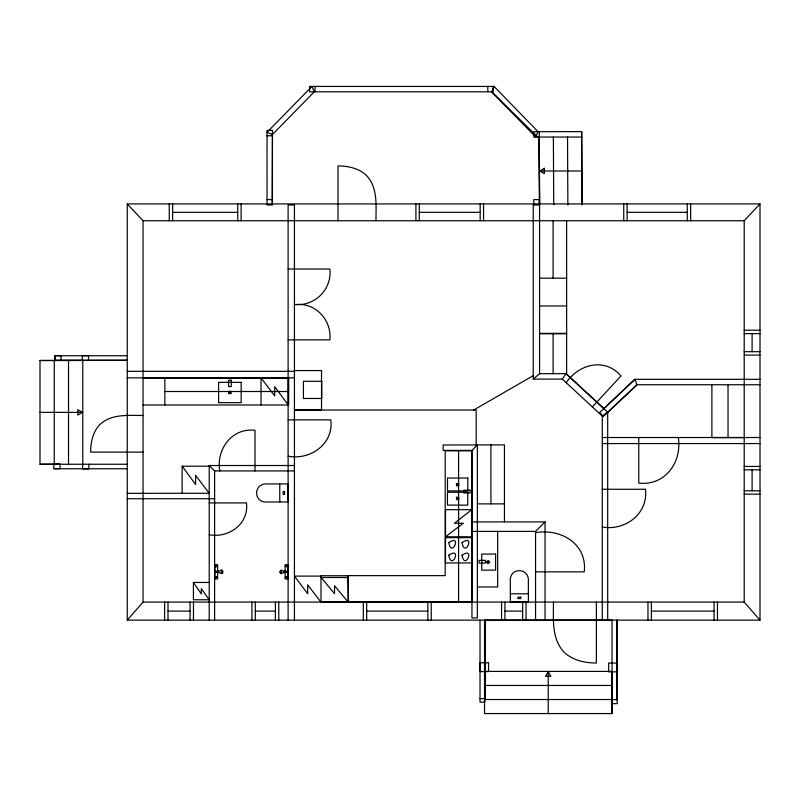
<?xml version="1.0" encoding="UTF-8"?>
<svg xmlns="http://www.w3.org/2000/svg" width="800" height="800" viewBox="0 0 800 800"><rect width="100%" height="100%" fill="white"/><g stroke="black" fill="none" stroke-linecap="round" stroke-linejoin="round"><path stroke-width="1.2" d="M272.12 203.92L272.45 134.49L314.25 91.84L311.98 86.43L267.04 132.28L272.45 134.49M494.04 86.43L538 131.63L535.72 137.05L491.75 91.84L494.04 86.43L309.62 86.43L309.62 91.8L493.2 91.8L493.2 86.43M458.51 484.83L457.77 485.58L456.7 484.83L457.45 483.77L458.51 484.51M458.51 498.59L457.77 499.34L456.7 498.59L457.45 497.53L458.51 498.28M533.24 379.1L539.57 373.69L539.57 204.95L533.24 204.95L533.24 379.1L562.29 379.1L566.05 373.69L607.69 412.21L607.69 620.17M127.25 620.13L143.04 602.08L143.04 220.74L127.25 203.92L760 203.92L760 620.13L127.25 620.13L127.25 203.92M566.17 382.69C579.01 364 604.66 357.15 621.03 375.94L592.36 406.93M760 620.13L744.2 602.08L744.2 220.74L760 203.92M477.38 444.98L471.96 450.4L471.96 617.94L477.38 617.94L477.37 444.9M535.56 620.17L535.56 531.39L545.04 521.91L471.96 521.91M471.82 509.69L454.37 523.27L463.32 523.27L445.5 536.72L445.5 509.69L471.82 509.69L471.82 536.77L445.5 536.77M602.28 620.17L602.28 416.1L607.69 412.21L637.02 384.74L760 384.74M473.68 410.03L533.24 375.68M294.44 304.44C314.7 306.76 332.18 289.28 329.86 269.02L288.11 269.03M279.77 483.93L268.15 483.98C252.84 482.27 252.72 503.81 268.15 501.98L287.88 501.98L287.88 483.93L279.77 483.93L279.77 501.98M127.25 464.25L40 464.24L40 360.5L127.25 360.27L54.83 360.27L54.83 355.63L61.03 355.63L61.03 360.27M582.02 203.92L581.69 131.63L533.87 131.69L533.87 137.05L581.69 137.05L582.03 204.94M267.04 135.75L272.45 135.75M539.39 171L581.85 171M267.04 199.58L272.45 199.58M172.63 212.33L237.74 212.33M419.29 212.33L480.17 212.33M627.13 212.33L687.25 212.33M143.04 220.74L744.2 220.74M539.57 278.17L566.64 278.17M539.57 305.97L566.64 305.98M744.2 330.22L760 330.22M539.57 333.37L566.64 333.37M744.2 333.61L760 333.61M539.57 333.78L566.64 333.78M288.11 339.87L329.86 339.87C331.93 320.57 316.2 303 296.52 304.44M744.2 351.69L760 351.69M744.2 355.08L760 355.08M127.25 355.75L55.12 355.75L55.12 360.5M40 360.5L82.78 360.5L82.78 464.24M294.44 370.56L321.52 370.56L321.52 410.09L294.44 410.09M127.25 371.33L294.44 371.33M539.57 373.69L566.64 373.69L566.64 220.74M127.25 377.85L294.44 377.85M143.05 377.91L288.7 377.97M760 379.32L634.86 379.32L599.67 412.55L603.38 416.49L637.02 384.74L634.86 379.32L603.99 408.63L566.05 373.69M164.85 391.51L288.7 391.51M143.05 404.99L288.67 404.99L288.67 377.91M294.44 410.03L476.16 410.03L476.16 444.98M40 412.37L82.78 412.37M143.04 415.48C128.49 415.46 111.28 413.66 99.78 424.64C92.84 431.94 90.62 442.31 90.63 452.11L143.04 452.11M288.11 419.87L330.81 419.87C333.82 443.95 310.44 460.38 288.11 456.23M602.28 437.52L760 437.52M744.17 437.58L711.88 437.58L711.88 384.73M602.28 443.57L760 443.57M472.14 450.85L445.2 450.85L445.2 575.64L348.08 575.64L348.52 601.75L472.14 601.82M40 464.24L53.85 464.24M209.21 620.17L209.21 465.52L294.44 465.52M182.13 493.28L182.13 466.2L209.21 466.2M744.2 466.45L760 466.45M53.85 468.63L60.05 468.63L60.05 463.99L53.85 463.99L53.85 468.77L127.25 468.77M744.2 469.83L760 469.83M209.21 465.52L214.62 470.93L294.44 470.93M602.28 489.26L645.45 489.26C648.48 513.65 625.2 531.08 602.28 527.02M744.2 490.79L760 490.79M127.25 493.32L209.21 493.28L195.62 475.32L195.62 484.52L182.17 466.2M744.2 494.17L760 494.17M127.25 498.74L214.62 498.74M209.21 502.91L246.48 502.91C249.11 523.93 228.74 538.37 209.21 534.76M477.37 503.87L504.45 503.87M471.96 531.39L535.56 531.39M535.56 532.64C560.84 528.33 587.33 543.64 584.27 571.87L535.56 571.87M472.05 537.67L445.49 537.67L445.49 562.94L472.05 562.94M214.85 566.15L217.6 566.19M285.13 566.18L287.88 566.18M214.85 571.2L218.73 571.2L221.6 569.96L222.97 571.65L222.88 572.76L221.6 573.66L218.73 572.42L214.85 572.42M287.88 571.23L284 571.23L281.13 569.99L279.76 571.7L279.85 572.79L281.13 573.69L284 572.45L287.88 572.45M321 576.1L294.44 576.1L307.68 593.73L307.68 584.87L321 602.15L321 575.74L348.08 575.74L348.08 602.05L321 602.05M214.85 577.47L217.6 577.47M285.13 577.46L287.88 577.5M321 577.5L348.08 577.5M193.41 582.46L201.31 593.91L201.31 588.64L209.21 599.77L193.41 599.77L193.41 582.46L209.21 582.46M477.37 586.97L497.66 586.97L497.66 531.39M510.34 593.81L528.39 593.81L528.39 601.92L510.34 601.92L510.34 582.19C508.5 566.76 530.05 566.88 528.34 582.19L528.39 593.81M143.04 602.08L744.2 602.08M168.01 611.1L190.08 611.1M255.31 611.1L275.4 611.1M366.69 611.1L427.86 611.1M504.94 611.1L522.66 611.1M651.36 611.1L714.07 611.1M484.53 671.41L611.92 671.41L611.92 713.57M484.53 685.46L611.92 685.46M480.02 698.6L485.44 698.66L485.44 620.17M484.53 699.52L611.92 699.52M617.16 699.63L611.75 699.63L611.75 703.66L617.16 703.66L617.16 620.13M562.29 379.1L602.28 416.1M491.75 91.84L539 138.3L539.56 203.92M348.08 602.05L334.54 585.78L334.54 593.67L321 577.36M539.29 131.69L539.57 203.93M567.53 137.05L567.87 204.94M553.37 137.05L553.72 204.94M539.22 137.05L539.57 204.94M752.1 333.61L752.1 351.69M752.1 469.83L752.1 490.79M728.03 384.73L728.03 437.58M717.46 602.08L717.46 620.13M714.07 602.08L714.07 620.13M690.64 203.92L690.64 220.74M687.25 203.92L687.25 220.74M678.33 437.52C682.11 462.21 665.25 485.94 638.76 483.14L638.76 437.52M651.36 602.08L651.36 620.13M647.97 602.08L647.97 620.13M627.13 203.92L627.13 220.74M623.74 203.92L623.74 220.74M616.98 620.17L616.98 699.63M596.36 602.08L596.36 663.01C584.89 663.01 572.75 660.42 564.2 652.29C551.44 638.95 553.42 618.98 553.48 602.08M581.69 131.63L581.69 137.05M553.11 220.74L553.11 278.17M553.11 333.37L553.11 373.69M548.23 671.41L548.23 713.57M545.04 521.91L545.04 620.17M539.22 204.95L539.22 199.58L533.8 199.58L533.8 204.95M526.05 602.08L526.05 620.13M522.66 602.08L522.66 620.13M504.94 602.08L504.94 620.13M504.45 521.91L504.45 444.9L443.14 444.98L443.14 450.4L472.12 450.4L472.12 602.06L458.58 602.06L458.58 450.4M501.56 602.08L501.56 620.13M490.91 444.9L490.91 503.87M487.79 86.43L487.79 91.8M484.81 698.6L484.81 702.14L480.02 702.14L480.02 620.17M483.56 203.92L483.56 220.74M480.17 203.92L480.17 220.74M431.24 602.08L431.24 620.13M427.86 602.08L427.86 620.13M419.29 203.92L419.29 220.74M415.91 203.92L415.91 220.74M375.97 220.74C375.96 205.53 377.97 187.5 366.48 175.46C358.92 168.26 348.17 165.97 338.02 165.97L338.02 220.74M366.69 602.08L366.69 620.13M363.31 602.08L363.31 620.13M315.03 86.43L315.03 91.8M294.44 620.17L294.44 204.95L288.11 204.95L288.11 620.17M288.29 377.91L288.29 404.99L274.71 386.67L274.71 395.87L261.03 377.91L261.03 404.99M285.13 571.23L285.13 564.73L287.88 564.73L287.88 578.99L285.13 578.99L285.13 572.45M284.27 571.23L284.27 572.45M278.78 602.08L278.78 620.13M275.4 602.08L275.4 620.13M255.31 602.08L255.31 620.13M255.01 470.93L255.01 430.32C232.08 427.45 215.94 449.48 219.81 470.93M251.92 602.08L251.92 620.13M241.12 203.92L241.12 220.74M237.74 203.92L237.74 220.74M218.46 571.2L218.46 572.42M217.6 571.2L217.6 564.66L214.85 564.66L214.85 578.92L217.6 578.92L217.6 572.42M214.62 470.93L214.62 620.17M193.47 602.08L193.47 620.13M190.08 602.08L190.08 620.13M172.63 203.92L172.63 220.74M169.25 203.92L169.25 220.74M168.01 602.08L168.01 620.13M164.85 377.91L164.85 404.99M164.63 602.08L164.63 620.13M88.84 464.25L88.84 468.89L82.64 468.89L82.64 464.25M88.53 360.27L88.53 355.63L82.33 355.63L82.33 360.27M68.52 360.5L68.52 464.24M54.26 360.5L54.26 464.24M448.79 542.58C451.49 558.65 462.55 533.31 448.79 542.58M448.79 555.21C451.49 571.29 462.55 545.94 448.79 555.21M462.05 542.58C464.75 558.65 475.81 533.31 462.05 542.58M462.05 555.21C464.75 571.29 475.81 545.94 462.05 555.21M286.29 566.75L286.48 566.18L286.29 566.75M216.47 576.8L216.25 577.47L216.47 576.8M286.54 577.32L286.26 576.78L286.54 577.32M280.74 570.54C279.71 576.54 283.14 571.31 280.74 570.54M222.38 572.08C220.75 576.95 221.51 566.13 222.38 572.08M216.25 566.19L215.98 566.87L216.25 566.19M456.49 483.55L456.49 485.79L458.72 485.79L458.72 483.55L456.49 483.55M456.49 497.32L456.49 499.55L458.72 499.55L458.72 497.32L456.49 497.32M489.68 562.39L487.82 563.69L486.52 561.83L488.38 560.53L489.68 562.39M228.77 391.38L228.77 393.61L231 393.61L231 391.38L228.77 391.38M229.25 391.86L229.25 393.13L230.52 393.13L230.52 391.86L229.25 391.86M487.46 561.47L487.46 562.75L488.74 562.75L488.74 561.47L487.46 561.47M548.23 671.86L545.52 676.37L550.93 676.37L548.23 671.86M82.33 412.37L77.82 415.08L77.82 409.66L82.33 412.37M544.36 168.29L539.84 171L544.36 173.71L544.36 168.29M272.45 130.39L267.04 130.39L267.04 204.95L272.45 204.95L272.45 130.39M231.24 380.22L228.53 380.22L228.53 386.54L231.24 386.54L231.24 380.22M321.75 381.3L303.43 381.3L303.43 398.47L321.75 398.47L321.75 381.3M241.17 382.34L218.6 382.34L218.6 402.65L241.17 402.65L241.17 382.34M467.81 478.04L447.5 478.04L447.5 490.9L467.81 490.9L467.81 478.04M470.06 490.22L463.74 490.22L463.74 492.93L470.06 492.93L470.06 490.22M284.51 491.52L283.14 491.52L283.14 494.39L284.51 494.39L284.51 491.52M467.76 492.25L447.46 492.25L447.46 505.11L467.76 505.11L467.76 492.25M495.6 554.08L481.75 554.08L481.75 570.14L495.6 570.14L495.6 554.08M485.36 560.36L479.04 560.36L479.04 563.07L485.36 563.07L485.36 560.36M520.8 597.18L517.93 597.18L517.93 598.55L520.8 598.55L520.8 597.18M612.05 620.17L484.53 620.21L484.53 713.57L612.05 713.57L612.05 620.17M488.54 662.79L479.75 662.79L479.75 671.59L488.54 671.59L488.54 662.79M617.46 663.06L608.67 663.06L608.67 671.86L617.46 671.86L617.46 663.06"/></g></svg>
